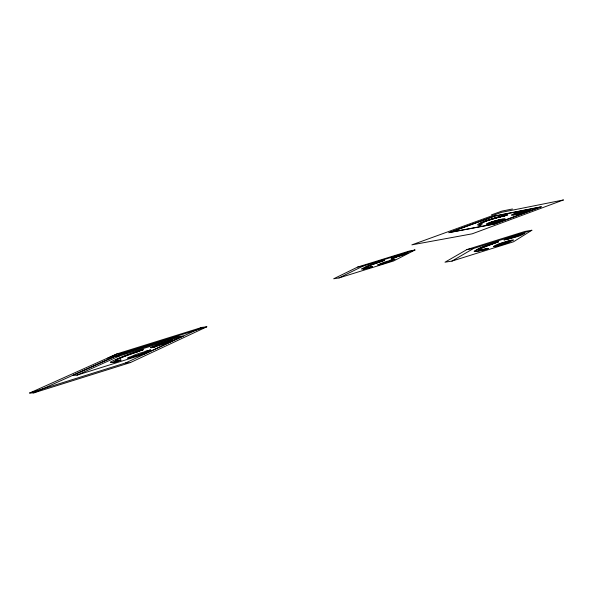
<?xml version="1.0" encoding="UTF-8"?>
<svg xmlns="http://www.w3.org/2000/svg" width="593" height="593" viewBox="0 0 593 593"><rect width="100%" height="100%" fill="white"/><g stroke="black" fill="none" stroke-linecap="round" stroke-linejoin="round"><path stroke-width="0.89" d="M150.911 347.668L153.972 347.172M497.03 221.137L494.295 221.952L497.06 221.167M384.094 260.468L373.938 264.041A26.603 2.416 -16.2 0 0 369.202 265.82L365.592 267.599L366.793 267.688A11.571 1.038 -16.3 0 0 368.246 267.458L368.935 267.332M121.002 360.107L117.584 361.374A5.1 0.519 -17.7 0 1 116.347 361.715L112.151 362.456A21.511 2.179 -17.6 0 1 111.21 362.493L110.446 362.33A11.371 1.156 -17.7 0 1 110.847 361.782L119.704 357.757A47.714 4.966 -17.6 0 1 124.36 355.948A53.511 5.596 -17.6 0 1 129.415 354.073L140.548 350.278M119.667 360.277L120.95 360.099L117.132 361.411A5.092 0.519 -17.7 0 1 115.902 361.745L112.714 362.382A18.383 1.868 -17.6 0 1 111.855 362.479L111.21 362.493M142.676 349.729L143.143 349.655L140.838 350.196M364.043 268.859A16.448 1.482 -16.3 0 0 365.125 268.673L368.75 267.866A4.173 0.378 -16.3 0 0 369.832 267.569L372.345 266.687L369.283 267.658A4.173 0.378 -16.3 0 1 368.209 267.954L365.029 268.681A15.107 1.364 -16.3 0 1 364.043 268.859L361.774 269.074A9.332 0.845 -16.3 0 1 361.515 268.896L366.57 266.398A39.257 3.588 -16.2 0 1 369.736 265.145A44.023 4.032 -16.1 0 1 373.338 263.811L381.855 260.935M522.099 212.175L519.409 212.865L522.099 212.131M382.352 263.944L388.074 262.062A20.814 1.861 -16.3 0 0 391.313 260.868L395.02 259.111L384.976 261.936A21.289 1.949 -16.2 0 0 381.744 263.129L377.956 264.893L378.63 264.448M382.114 261.113L384.22 260.327L382.092 260.868M394.805 259.319L389.794 260.342M531.862 230.24L513.494 241.788L451.91 261.098L445.002 262.188L466.884 249.579L524.805 231.478L531.862 230.24L473.599 248.452L466.884 249.579M116.621 359.736L115.694 360.433L116.161 360.7A14.069 1.431 -17.6 0 0 117.31 360.648L119.467 360.314M451.91 261.098L473.599 248.452M407.272 253.263L407.873 252.833L405.664 253.204A6.834 0.6 -16.1 0 0 402.743 254.056L398.059 255.605A20.785 1.853 -16.1 0 0 394.931 256.747L391.313 258.437L401.202 255.665A20.318 1.779 -16.2 0 0 404.337 254.516L407.873 252.848L402.736 254.056M414.981 250.009L393.596 260.972L338.951 277.939L333.681 278.777L357.779 266.998L409.518 250.98L414.981 250.009L362.968 266.124L357.779 266.998M116.487 359.61L122.277 357.282A32.356 3.336 -17.6 0 1 128.985 354.762L140.615 350.7M338.951 277.939L362.968 266.124M405.078 253.641L402.136 254.894A20.266 1.764 -16.2 0 1 399.007 256.043L394.278 257.614A6.827 0.6 -16.2 0 1 391.306 258.481L396.465 257.236M132.372 357.097L139.748 354.651A25.277 2.55 -17.6 0 0 144.284 352.976L150.652 350.063L138.94 353.435A25.884 2.698 -17.6 0 0 134.426 355.096L127.903 358.098L129.667 357.861M154.514 347.016L162.371 344.437A24.461 2.424 -17.5 0 0 166.715 342.836L172.719 340.071L170.791 340.36M171.258 340.96L172.711 340.056L161.333 343.369A25.032 2.557 -17.4 0 0 157.004 344.956L150.867 347.794L156.263 346.482M129.585 357.09L127.903 358.098L131.876 357.245M149.065 350.997L150.644 350.026L145.181 351.338M130.453 362.553L206.801 326.817L201.983 327.38L116.88 353.902L29.65 393.011L33.69 392.907L130.453 362.553L125.701 362.894L29.65 393.011M183.044 336.127L144.848 353.902L76.994 375.147L72.769 375.376L114.842 356.43L178.3 336.631L183.044 336.127L119.163 356.067L76.994 375.147M125.701 362.894L201.983 327.38M169.368 341.153L164.832 343.021A24.395 2.409 -17.5 0 1 160.488 344.622L154.395 346.66A8.228 0.823 -17.5 0 1 150.881 347.683A8.28 0.838 -17.5 0 1 152.445 346.838M33.69 392.907L121.142 353.532L206.801 326.817M107.748 358.128L117.651 353.687L126.25 352.931M142.676 349.922L143.143 349.662L137.027 351.849M121.706 357.505L116.176 359.773A9.162 0.927 -17.7 0 0 115.531 360.173L115.642 360.729A13.995 1.416 -17.6 0 0 116.688 360.7L120.498 360.144M140.682 350.552L142.579 349.796L138.488 350.923M491.449 214.881L501.871 211.108L512.471 208.981M493.146 243.716L497.883 241.892L494.243 242.774M382.24 261.165L379.253 262.202M492.568 243.916L486.846 245.962A30.754 3.158 -15.6 0 0 481.924 247.918L478.707 249.609A8.68 0.889 -15.7 0 0 478.677 249.816L480.589 249.831A13.372 1.364 -15.6 0 0 482.924 249.46L488.454 248.445L485.749 249.431A4.818 0.497 -15.7 0 1 484.488 249.779L479.085 250.913A20.303 2.068 -15.6 0 1 477.135 251.195L475.445 251.321A10.756 1.104 -15.7 0 1 474.83 251.165L479.359 248.504A45.498 4.692 -15.5 0 1 482.583 247.14A51.065 5.285 -15.5 0 1 486.342 245.665L494.347 242.841M485.956 221.085L481.019 223.198A39.049 3.135 -15.6 0 0 480.063 224.184L480.056 224.354M486.304 220.759L496.586 217.69M132.839 353.295L128.548 354.799A32.333 3.336 -17.6 0 0 121.832 357.32M137.48 351.805L134.67 352.776M133.292 353.25L133.974 353.02M377.652 262.655L378.719 262.291M377.659 262.743L373.405 264.13A26.589 2.416 -16.2 0 0 368.668 265.909L365.251 267.48A7.524 0.675 -16.3 0 0 365.051 267.688L366.148 267.784A11.504 1.038 -16.3 0 0 367.497 267.584L370.114 267.087M380.18 261.454L383.745 260.416M133.41 356.778L127.925 358.12M383.197 263.685L377.956 264.938L381.936 264.063M494.265 218.498L495.874 218.054M505.992 215.444L505.755 215.518A6.419 0.504 -15.7 0 1 504.554 215.837L499.476 217.253M130.497 357.453L138.814 354.733A25.247 2.542 -17.6 0 0 143.35 353.057L149.681 350.092M495.83 217.905L496.334 217.764M495.77 217.787L496.415 217.735M494.08 218.55L484.147 221.537L479.344 224.087A63.31 5.078 -15.5 0 0 479.203 224.443L479.515 224.88A21.074 1.705 -15.7 0 0 479.9 224.955L480.1 224.962A6.923 0.563 -15.8 0 0 480.686 224.917M496.66 217.535L497.905 217.32M494.102 218.409L495.696 218.105M497.416 217.453L496.371 217.616M494.303 218.357L494.443 218.313A14.781 1.186 -15.7 0 1 495.244 218.091M497.534 217.29L498.394 217.186M498.113 217.134L501.218 216.304M130.208 357.72L130.934 357.52M498.476 217.164L498.95 217.038M496.052 218.009L497.112 217.727M499.78 216.816L499.262 217.171M497.29 217.675L498.468 217.238M504.324 216.03L507.838 214.866L506.466 214.962A7.605 0.6 -15.7 0 0 505.125 215.222L501.937 216.119M504.48 215.852L504.332 215.889A17.271 1.349 -15.7 0 1 503.59 216.082L500.87 216.623M498.357 217.401L499.425 216.986M498.661 217.186L498.179 217.446M368.75 267.866L367.26 268.236M504.25 215.77L501.278 216.519M501.344 216.275L501.826 216.149M499.076 217.216L499.521 216.964M500.662 216.675L499.988 216.986M499.81 217.031L500.284 216.771M500.092 216.823L495.148 218.387A11.423 0.912 -15.7 0 0 492.813 219.047L492.331 219.195A13.58 1.09 -15.7 0 0 489.255 220.136L487.705 220.648A11.571 0.927 -15.7 0 0 484.503 221.826L481.701 223.524A42.822 3.439 -15.6 0 0 481.649 223.932C483.406 225.066 478.099 226.141 477.624 224.888A64.859 5.204 -15.5 0 1 477.847 224.413L480.73 222.679A17.39 1.394 -15.7 0 1 482.109 222.108L484.437 221.248A20.466 1.638 -15.7 0 1 491.174 219.025A19.206 1.534 -15.7 0 1 493.71 218.254A19.821 1.586 -15.7 0 1 498.001 217.031L503.353 215.63M116.347 361.715L114.775 362.071M503.123 215.837L506.074 215.281M378.141 264.975L386.962 262.247A20.785 1.861 -16.3 0 0 390.201 261.053L393.7 259.245M366.882 268.318L364.413 268.799A17.686 1.594 -16.3 0 1 363.212 268.977L363.257 268.97M372.278 266.672L369.246 267.265M371.151 266.872L371.804 266.776M485.808 248.882L487.742 248.563L485.037 249.549A4.818 0.497 -15.7 0 1 483.777 249.89L478.381 251.024A20.288 2.068 -15.6 0 1 476.431 251.313L474.748 251.439A10.748 1.097 -15.7 0 1 474.133 251.276L478.67 248.615A45.453 4.685 -15.5 0 1 481.894 247.251A51.02 5.278 -15.5 0 1 485.652 245.784L498.58 241.774L487.542 245.843A30.784 3.165 -15.6 0 0 482.613 247.807L479.403 249.49A8.687 0.889 -15.7 0 0 479.374 249.705L481.294 249.712A13.38 1.364 -15.6 0 0 483.636 249.342L485.741 248.927M503.642 215.882L503.064 216A7.205 0.571 -15.7 0 0 501.559 216.356L501.389 216.401A11.378 0.904 -15.7 0 0 500.003 216.756M114.405 362.145L112.722 362.405A20.006 2.031 -17.6 0 1 111.855 362.479L111.855 362.479M114.842 356.43L119.163 356.067M480.434 224.68L480.108 224.443M167.352 341.36A8.22 0.83 -17.4 0 1 170.814 340.345A8.169 0.815 -17.4 0 1 169.324 341.16M116.354 359.884A9.221 0.934 -17.7 0 0 115.88 360.21L115.917 360.663A13.639 1.386 -17.6 0 0 116.688 360.7M391.261 258.489A6.871 0.608 -16.2 0 1 391.988 257.999M405.716 253.189A6.79 0.593 -16.1 0 1 405.041 253.656M367.497 267.584A11.215 1.008 -16.3 0 1 366.407 267.725L365.592 267.628A7.568 0.682 -16.3 0 1 365.681 267.473M523.715 211.694L517.785 213.376L523.701 211.679M498.683 220.7L492.657 222.405L498.676 220.722M524.753 233.383L521.506 235.08A23.372 2.298 -15.6 0 1 518.23 236.348L506.763 239.542L510.091 237.741A24.039 2.409 -15.5 0 1 513.368 236.481L521.425 233.887L524.753 233.383M521.914 233.872L518.653 235.569A23.297 2.283 -15.6 0 1 515.376 236.837L503.946 240.024L507.289 238.223A23.957 2.394 -15.5 0 1 510.558 236.97L518.601 234.376L521.914 233.872M513.293 240.032L509.876 241.825A23.987 2.431 -15.6 0 1 506.474 243.145C505.51 243.879 485.763 249.66 496.786 244.761A24.639 2.542 -15.5 0 1 500.181 243.449L509.165 240.588L513.293 240.032M511.848 240.276L508.431 242.063A23.95 2.424 -15.7 0 1 505.028 243.382L494.703 246.421L498.209 244.524A24.684 2.55 -15.5 0 1 501.611 243.212L511.848 240.276M541.261 206.831L494.755 224.021L448.649 232.723L494.695 215.993L541.261 206.809M563.35 199.989L472.169 233.827L411.868 244.865L501.53 212.338L563.35 199.989M539.66 207.261L494.695 223.887L450.198 232.3L494.636 216.141L539.66 207.261M515.777 214.599A9.696 0.778 -15.6 0 0 530.09 209.966A9.696 0.778 -15.6 0 0 516.399 213.028A9.696 0.778 -15.6 0 0 515.777 214.599M491.026 223.583A9.836 0.808 -15.7 0 0 505.147 218.891A9.836 0.808 -15.7 0 0 490.856 222.175A9.836 0.808 -15.7 0 0 491.026 223.583M516.607 214.243A8.043 0.645 -15.6 0 0 528.496 210.404A8.043 0.645 -15.6 0 0 517.148 212.939A8.043 0.645 -15.6 0 0 516.607 214.243M491.805 223.235A8.161 0.667 -15.7 0 0 503.531 219.343A8.161 0.667 -15.7 0 0 491.686 222.064A8.161 0.667 -15.7 0 0 491.805 223.235M517.452 213.895A6.39 0.511 -15.6 0 0 526.895 210.841A6.39 0.511 -15.6 0 0 517.889 212.85A6.39 0.511 -15.6 0 0 517.452 213.895M518.297 213.539A4.737 0.378 -15.6 0 0 525.302 211.278A4.737 0.378 -15.6 0 0 518.63 212.768A4.737 0.378 -15.6 0 0 518.297 213.539M492.59 222.886A6.486 0.534 -15.7 0 0 501.915 219.795A6.486 0.534 -15.7 0 0 492.509 221.952A6.486 0.534 -15.7 0 0 492.59 222.886M493.376 222.545A4.811 0.393 -15.7 0 0 500.299 220.248A4.811 0.393 -15.7 0 0 493.332 221.849A4.811 0.393 -15.7 0 0 493.376 222.545"/></g></svg>
